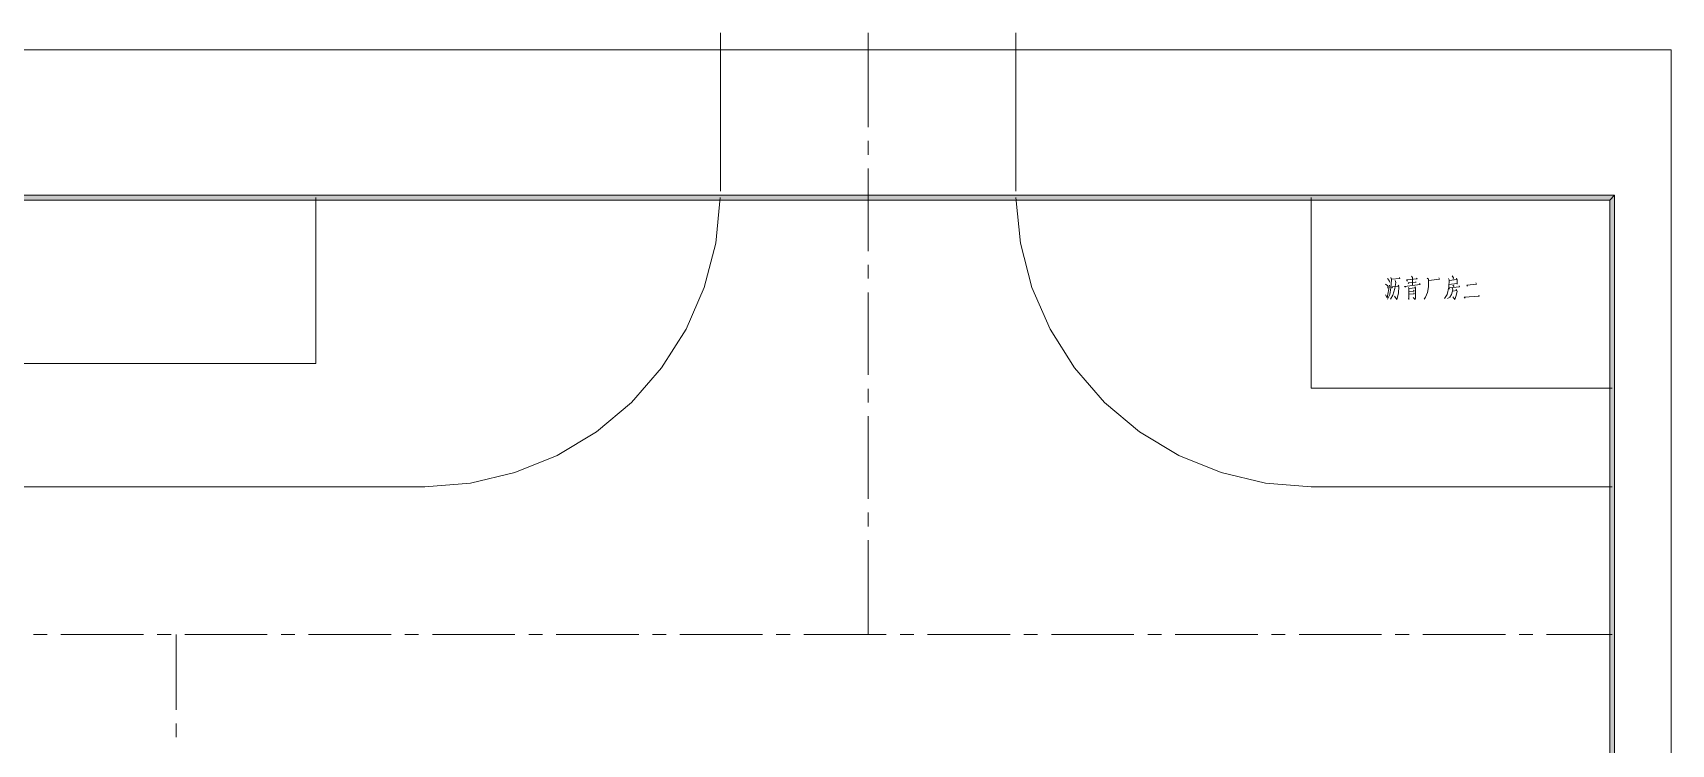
# Model space of a CAD drawing. Header units: millimetres. Extents: x 117 to 78452272, y 10 to 169749766.
# Drawn here: x 78418985 to 78452272, y 169735323 to 169749766 of the extents above; entities that cross this region are included whole.
import ezdxf

# ---------------------------------------------------------------- set-up
doc = ezdxf.new("R2010")
doc.units = ezdxf.units.MM

msp = doc.modelspace()

# ---------------------------------------------------------------- hatches: boundary and pattern name
h = msp.add_hatch(color=0)
h.dxf.hatch_style = 2
h.paths.add_polyline_path([(78451121.538, 169746470.354), (78451021.565, 169746370.381), (78382225.589, 169746370.381), (78382125.616, 169746470.354)])
h = msp.add_hatch(color=0)
h.dxf.hatch_style = 2
h.paths.add_polyline_path([(78451121.538, 169649627.683), (78451021.565, 169649727.656), (78451021.565, 169746370.381), (78451121.538, 169746470.354)])
h = msp.add_hatch(color=0)
h.dxf.hatch_style = 2
h.paths.add_polyline_path([(78444956.832, 169740549.246), (78444955.238, 169740550.841), (78444956.832, 169740552.435), (78444958.427, 169740550.841)])

# ---------------------------------------------------------------- linework, layer by layer
at = {"color": 0, "lineweight": 0}
for points in [[(78432954.057, 169749765.58), (78432954.057, 169746552.228)], [(78435954.535, 169749765.58), (78435954.535, 169747849.721)], [(78438955.444, 169749765.58), (78438955.444, 169746552.228)], [(78435954.535, 169747570.486), (78435954.535, 169747290.821)], [(78435954.535, 169747011.156), (78435954.535, 169745334.456)], [(78424738.184, 169746420.368), (78424738.184, 169743051.455)], [(78426952.669, 169740550.841), (78427878.28, 169740622.373), (78428781.914, 169740836.539), (78429642.025, 169741186.875), (78430437.498, 169741666.055), (78431149.374, 169742262.014), (78431760.846, 169742960.962), (78432257.263, 169743745.663), (78432626.99, 169744597.587), (78432860.548, 169745496.481), (78432952.764, 169746420.368)], [(78438956.737, 169746420.368), (78439048.954, 169745496.481), (78439282.511, 169744597.587), (78439651.807, 169743745.663), (78440148.224, 169742960.962), (78440760.127, 169742262.014), (78441472.002, 169741666.055), (78442267.476, 169741186.875), (78443127.156, 169740836.539), (78444030.79, 169740622.373), (78444956.832, 169740550.841)], [(78444956.832, 169746420.368), (78444956.832, 169742551.16)], [(78435954.535, 169745055.221), (78435954.535, 169744775.556)], [(78447016.618, 169744798.394), (78446997.657, 169744822.095)], [(78447819.848, 169744829.851), (78447851.305, 169744790.638), (78447841.825, 169744763.059)], [(78435954.535, 169744496.321), (78435954.535, 169742819.19)], [(78446512.444, 169744629.044), (78446465.043, 169744660.501)], [(78446502.964, 169744384.713), (78446550.365, 169744640.678)], [(78446572.342, 169744798.394), (78446587.855, 169744759.181), (78446578.375, 169744589.83), (78446553.381, 169744451.937), (78446505.98, 169744357.566)], [(78446543.901, 169744739.359), (78446509.428, 169744774.694)], [(78446512.444, 169744629.044), (78446512.444, 169744581.643)], [(78446543.901, 169744739.359), (78446546.918, 169744704.023)], [(78446676.193, 169744695.836), (78446657.233, 169744577.765), (78446616.295, 169744435.993), (78446568.894, 169744357.566)], [(78446591.302, 169744763.059), (78446761.084, 169744778.572), (78446748.587, 169744794.516)], [(78446594.319, 169744605.343), (78446739.107, 169744621.287), (78446726.61, 169744640.678), (78446739.107, 169744613.531), (78446729.627, 169744479.515), (78446695.153, 169744349.378), (78446651.2, 169744416.601)], [(78446594.319, 169744605.343), (78446610.262, 169744589.83)], [(78446676.193, 169744695.836), (78446660.68, 169744739.359)], [(78446871.399, 169744601.465), (78446855.886, 169744617.409), (78447173.903, 169744652.744), (78447158.39, 169744676.445)], [(78446912.336, 169744723.415), (78446893.806, 169744747.115), (78447107.972, 169744770.816), (78447095.045, 169744786.76)], [(78446940.776, 169744676.445), (78446928.28, 169744688.079), (78447092.028, 169744704.023), (78447079.532, 169744711.78)], [(78446943.793, 169744570.008), (78446943.793, 169744353.256), (78446931.296, 169744373.079)], [(78446943.793, 169744570.008), (78446934.743, 169744593.708)], [(78447076.515, 169744589.83), (78446943.793, 169744573.886)], [(78446943.793, 169744459.693), (78447051.091, 169744467.45), (78447041.611, 169744487.272)], [(78447048.075, 169744522.607), (78446950.256, 169744510.972)], [(78447016.618, 169744798.394), (78447016.618, 169744636.8)], [(78447076.515, 169744589.83), (78447063.588, 169744609.221), (78447076.515, 169744585.952), (78447076.515, 169744376.957), (78447067.035, 169744349.378), (78447029.114, 169744392.901)], [(78447048.075, 169744522.607), (78447038.594, 169744542.429)], [(78447341.099, 169744763.059), (78447341.099, 169744605.343), (78447318.691, 169744495.028), (78447281.201, 169744396.779), (78447255.777, 169744357.566)], [(78447341.099, 169744763.059), (78447312.658, 169744782.45)], [(78447347.131, 169744739.359), (78447564.745, 169744763.059), (78447548.801, 169744790.638)], [(78447759.95, 169744747.115), (78447750.47, 169744601.465), (78447719.013, 169744455.815), (78447668.596, 169744373.079)], [(78447835.361, 169744546.308), (78447810.368, 169744455.815), (78447772.447, 169744400.657), (78447728.493, 169744369.2)], [(78447759.95, 169744747.115), (78447744.006, 169744778.572)], [(78447759.95, 169744735.48), (78447917.666, 169744759.181), (78447908.186, 169744786.76), (78447923.699, 169744750.993), (78447923.699, 169744660.501), (78447923.699, 169744676.445), (78447756.934, 169744656.622)], [(78447775.894, 169744562.252), (78447759.95, 169744585.952), (78447971.1, 169744605.343), (78447961.62, 169744629.044)], [(78447835.361, 169744546.308), (78447819.848, 169744585.952)], [(78447857.769, 169744621.287), (78447832.344, 169744644.988)], [(78447832.344, 169744522.607), (78447911.202, 169744530.795), (78447901.722, 169744558.373), (78447920.683, 169744522.607), (78447904.739, 169744432.114), (78447873.282, 169744353.256), (78447835.361, 169744408.414)], [(78447857.769, 169744621.287), (78447848.288, 169744597.587)], [(78448131.832, 169744625.165), (78448118.905, 169744644.988), (78448317.558, 169744664.379), (78448301.614, 169744688.079)], [(78446502.964, 169744384.713), (78446468.491, 169744444.18)], [(78448068.487, 169744400.657), (78448370.991, 169744420.48), (78448361.511, 169744439.871)], [(78448068.487, 169744400.657), (78448087.448, 169744376.957)], [(78424738.184, 169743051.455), (78394731.245, 169743051.455)], [(78435954.535, 169742539.956), (78435954.535, 169742260.29)], [(78451071.551, 169742551.16), (78444956.832, 169742551.16)], [(78435954.535, 169741981.056), (78435954.535, 169740304.356)], [(78395363.832, 169740550.841), (78426952.669, 169740550.841)], [(78451071.551, 169740550.841), (78444956.832, 169740550.841)], [(78435954.535, 169740024.69), (78435954.535, 169739745.456)], [(78435954.535, 169739465.79), (78435954.535, 169737549.931)], [(78419278.459, 169737549.931), (78418999.225, 169737549.931)], [(78421234.825, 169737549.931), (78419558.125, 169737549.931)], [(78421793.725, 169737549.931), (78421514.059, 169737549.931)], [(78421896.714, 169736021.898), (78421896.714, 169737549.931)], [(78423750.09, 169737549.931), (78422072.959, 169737549.931)], [(78424308.99, 169737549.931), (78424029.325, 169737549.931)], [(78426264.925, 169737549.931), (78424588.225, 169737549.931)], [(78426824.255, 169737549.931), (78426544.59, 169737549.931)], [(78428780.19, 169737549.931), (78427103.49, 169737549.931)], [(78429339.09, 169737549.931), (78429059.855, 169737549.931)], [(78431295.455, 169737549.931), (78429618.755, 169737549.931)], [(78431854.355, 169737549.931), (78431575.121, 169737549.931)], [(78433810.721, 169737549.931), (78432134.021, 169737549.931)], [(78434369.621, 169737549.931), (78434089.955, 169737549.931)], [(78436325.986, 169737549.931), (78434649.286, 169737549.931)], [(78436884.886, 169737549.931), (78436605.22, 169737549.931)], [(78438841.251, 169737549.931), (78437164.12, 169737549.931)], [(78439400.151, 169737549.931), (78439120.486, 169737549.931)], [(78441356.086, 169737549.931), (78439679.386, 169737549.931)], [(78441914.986, 169737549.931), (78441635.751, 169737549.931)], [(78443871.351, 169737549.931), (78442194.651, 169737549.931)], [(78444430.251, 169737549.931), (78444151.016, 169737549.931)], [(78446386.616, 169737549.931), (78444709.916, 169737549.931)], [(78446945.516, 169737549.931), (78446666.282, 169737549.931)], [(78448901.882, 169737549.931), (78447225.182, 169737549.931)], [(78449460.782, 169737549.931), (78449181.116, 169737549.931)], [(78451071.551, 169737549.931), (78449740.016, 169737549.931)], [(78421896.714, 169735462.998), (78421896.714, 169735742.232)]]:
    msp.add_lwpolyline(points, dxfattribs=at)
for points in [[(78380975.066, 169648477.564), (78452272.087, 169648477.564), (78452272.087, 169749421.277), (78380975.066, 169749421.277)], [(78451121.538, 169746470.354), (78451021.565, 169746370.381), (78382225.589, 169746370.381), (78382125.616, 169746470.354)], [(78451121.538, 169649627.683), (78451021.565, 169649727.656), (78451021.565, 169746370.381), (78451121.538, 169746470.354)]]:
    msp.add_lwpolyline(points, close=True, dxfattribs=at)

doc.saveas('drawing.dxf')
